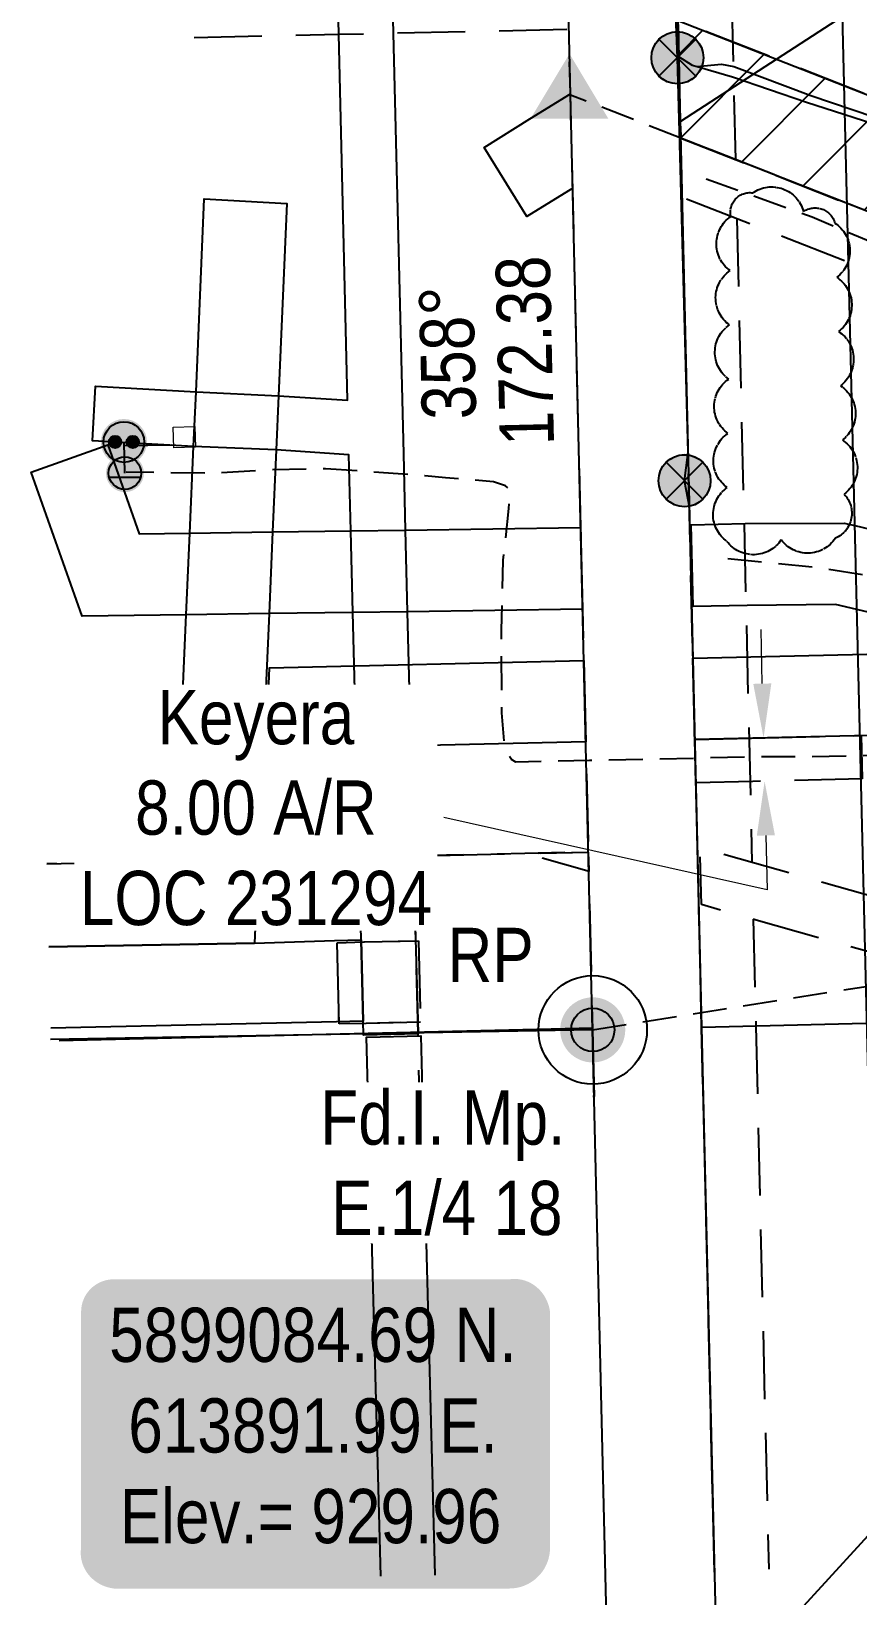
# Model space of a CAD drawing. Extents: x 606063 to 618175, y 5894688 to 5903993.
# Drawn here: x 613788.5 to 613940.9, y 5898980.4 to 5899268.7 of the extents above; entities that cross this region are included whole.
import ezdxf
from ezdxf.enums import TextEntityAlignment as Align

# ---------------------------------------------------------------- set-up
doc = ezdxf.new("R2010")
doc.units = 0
doc.header["$LTSCALE"] = 5
doc.header["$PDMODE"] = 34
doc.header["$PDSIZE"] = 0.5
for name, pattern in [('0', [1, 1, 0]), ('foc-ACCESSROAD', [3.75, 2.5, -1.25]), ('foc-DRILLPATH', [14.75, 6, -1.75, 1.75, -1.75, 1.75, -1.75]), ('foc-FLOWLINE', [3.75, 2.5, -1.25]), ('foc-QUARTERLINE', [33, 25, -3, 2, -3]), ('foc-TIELINE', [1.875, 1.25, -0.625]), ('POWERLINE5', [7.8, 2.4, -0.6, 0.6, -0.6, 0.6, -0.6, 2.4]), ('UG_PIPE', [1.875, 1.25, -0.625])]:
    doc.linetypes.add(name, pattern=pattern)
doc.layers.get('Defpoints').update_dxf_attribs({"color": 9})
for name, color, linetype in [('35', 37, 'Continuous'), ('AS-CABLE', 224, 'foc-CABLE'), ('AS-PIPE-AG', 44, 'Continuous'), ('AS-PIPE-UG', 44, 'UG_PIPE'), ('AS-POWER', 104, 'foc-POWER'), ('AS-POWER-EXISTING', 72, 'POWERLINE5'), ('AS-SYMBOL', 7, 'Continuous'), ('C-AR', 13, 'foc-ACCESSROAD'), ('C-FLOWLINE', 13, 'foc-FLOWLINE'), ('C-RW', 13, 'Continuous'), ('C-WS', 13, 'foc-ACCESSROAD'), ('DETAIL-T', 7, 'Continuous'), ('F-AR', 190, 'foc-ACCESSROAD'), ('F-EZE', 190, 'foc-FLOWLINE'), ('F-RW', 190, 'Continuous'), ('L-BD', 7, 'Continuous'), ('L-MON', 1, 'Continuous'), ('L-QSEC', 8, 'foc-QUARTERLINE'), ('L-SEC', 7, 'Continuous'), ('L-SECQ', 8, 'foc-QUARTERLINE'), ('L-TIE', 7, 'foc-TIELINE'), ('P-PDRILLPATH', 12, 'foc-DRILLPATH'), ('P-PROPOSED', 10, 'Continuous'), ('P-PROPOSED-EXISTING-H', 59, 'Continuous'), ('T-BUSH', 110, '0')]:
    doc.layers.add(name, color=color, linetype=linetype)
for name, color, linetype, lineweight in [('AS-GENERAL', 48, 'Continuous', 18), ('C-RW-T', 13, 'Continuous', 9), ('F-AR-T', 190, 'Continuous', 9)]:
    doc.layers.add(name, color=color, linetype=linetype, lineweight=lineweight)
doc.styles.add('80', font='ARIALN.TTF', dxfattribs={"height": 10})
doc.styles.add('80CG', font='ARIALN.TTF', dxfattribs={"height": 10})
doc.styles.add('80L', font='ARIALN.TTF', dxfattribs={"height": 10})
doc.styles.add('foc-LtypeFont', font='ARIALN.TTF', dxfattribs={"height": 7.35})
doc.linetypes.add('foc-CABLE', pattern='A,2,-1,["C",foc-LtypeFont,S=0.2,R=0,X=-0.625,Y=-0.75],-1.24,8', length=12.24)
doc.linetypes.add('foc-POWER', pattern='A,6,-1,["P",foc-LtypeFont,S=0.2,R=0,X=-0.625,Y=-0.75],-1.24,4', length=12.24)
doc.linetypes.add('foc-POWER-NOLINE', pattern='A,0,-4,["P",foc-LtypeFont,S=0.2,R=0,X=-0.625,Y=-0.75],-8.24', length=12.24)
doc.dimstyles.new('Compass 5 000', dxfattribs={"dimscale": 5, "dimtxt": 9, "dimasz": 2, "dimexe": 0.2, "dimexo": 0.0625, "dimgap": 0.5, "dimtad": 0, "dimtih": 1, "dimtoh": 1, "dimzin": 0, "dimdsep": 46, "dimtxsty": '80CG', "dimcen": 0.1, "dimse1": 1, "dimse2": 1, "dimclrd": 256, "dimclrt": 256, "dimaunit": 1, "dimadec": 4, "dimazin": 0, "dimtfac": 0.06, "dimtofl": 0, "dimtmove": 0, "dimatfit": 1, "dimfxl": 0.2, "dimtolj": 1, "dimtzin": 0, "dimlwd": -1, "dimarcsym": 0})

# ---------------------------------------------------------------- blocks, each defined once
blk = doc.blocks.new('*D386')
at = {"layer": 'C-RW-T', "transparency": 16777216}
for p, q in [((613949.54, 5899164.1), (613949.31, 5899174.09)), ((613950.34, 5899129.13), (613950.56, 5899119.13)), ((613954.29, 5898955.33), (613950.56, 5899119.13)), ((613964.29, 5898955.33), (613954.29, 5898955.33))]:
    blk.add_line(p, q, dxfattribs=at)
for points in [[(613951.21, 5899164.13), (613947.87, 5899164.06), (613949.77, 5899154.1)], [(613952, 5899129.17), (613948.67, 5899129.09), (613950.11, 5899139.13)]]:
    blk.add_solid(points, dxfattribs=at)
at = {"layer": 'Defpoints', "color": 0, "transparency": 16777216}
for p in [(613931.99, 5899153.69), (613949.77, 5899154.1), (613932.33, 5899138.72)]:
    blk.add_point(p, dxfattribs=at)
at = {"layer": 'C-RW-T', "transparency": 16777216, "insert": (614003.38, 5898955.33), "char_height": 10, "attachment_point": 5, "style": '80CG', "bg_fill": 3, "box_fill_scale": 1.1, "bg_fill_color": 256, "bg_fill_true_color": 13158600, "bg_fill_transparency": 0}
blk.add_mtext('\\A1;Inplay\\P15.00 P/L R/W\\PPLA 230938', dxfattribs=at)
blk = doc.blocks.new('POWERPOLE')
h = blk.add_hatch(color=255)
edge = h.paths.add_edge_path()
edge.add_arc((0, 0), 0.96, 0, 360)
at = {"linetype": 'Continuous'}
for p, q in [((0.679, -0.679), (-0.679, 0.679)), ((-0.679, -0.679), (0.679, 0.679))]:
    blk.add_line(p, q, dxfattribs=at)
blk.add_circle((0, 0), 0.96, dxfattribs=at)
blk = doc.blocks.new('*U394')
h = blk.add_hatch(color=254)
edge = h.paths.add_edge_path()
edge.add_line((-36.5, -28.5), (36.5, -28.5))
edge.add_arc((36.5, -22.5), 6, 270, 360)
edge.add_line((42.5, -22.5), (42.5, 21))
edge.add_arc((36.5, 21), 6, 0, 90)
edge.add_line((36.5, 27), (-36.5, 27))
edge.add_arc((-36.5, 21), 6, 90, 180)
edge.add_line((-42.5, 21), (-42.5, -22.5))
edge.add_arc((-36.5, -22.5), 6, 180, 270)
at = {"color": 1, "flags": 128}
blk.add_lwpolyline([(-36.5, -28.5, 3, 3, 0), (36.5, -28.5, 3, 3, 0.414214), (42.5, -22.5, 3, 3, 0), (42.5, 21, 3, 0, 0.414214), (36.5, 27, 0, 0, 0), (-36.5, 27, 0, 0, 0.414214), (-42.5, 21, 0, 0, 0), (-42.5, -22.5, 0, 3, 0.414214)], format="xyseb", close=True, dxfattribs=at)
blk.add_lwpolyline([(-30.11, -10.41, 0, 10, 0), (0, 0, 5, 5, 0)], format="xyseb", dxfattribs=at)
at = {"color": 1, "style": '80'}
blk.add_attdef('ENTER_TEXT_001', (-35.99, -5), '', height=10, dxfattribs=at)
blk = doc.blocks.new('RISER')
h = blk.add_hatch(color=255)
h.dxf.hatch_style = 1
edge = h.paths.add_edge_path()
edge.add_arc((0, 0), 0.7, 0, 360)
blk.add_hatch(color=48).paths.add_polyline_path([(0.581, -0.15), (-0.581, -0.15, 0.774597)])
at = {"color": 48}
blk.add_line((-0.581, -0.15), (0.581, -0.15), dxfattribs=at)
blk.add_circle((0, 0), 0.6, dxfattribs=at)
blk = doc.blocks.new('PIG')
h = blk.add_hatch(color=255)
h.dxf.hatch_style = 1
edge = h.paths.add_edge_path()
edge.add_arc((0, 0), 0.85, 0, 360)
at = {"layer": 'AS-SYMBOL'}
h = blk.add_hatch(color=48, dxfattribs=at)
h.dxf.hatch_style = 1
h.paths.add_polyline_path([(-0.101, 0.005, 1), (-0.551, 0.005, 1)])
h = blk.add_hatch(color=48, dxfattribs=at)
h.dxf.hatch_style = 1
h.paths.add_polyline_path([(0.101, 0.005, 1), (0.551, 0.005, 1)])
at = {"layer": 'AS-SYMBOL', "color": 48}
for centre, radius in [((0, 0), 0.75), ((-0.326, 0.005), 0.225), ((0.326, 0.005), 0.225)]:
    blk.add_circle(centre, radius, dxfattribs=at)
blk = doc.blocks.new('fdia')
at = {"color": 255, "const_width": 1}
blk.add_lwpolyline([(-0.5, 0, 1), (0.5, 0, 1)], format="xyb", close=True, dxfattribs=at)
blk = doc.blocks.new('Fdiaa')
blk.add_blockref('fdia', (0, 0))
blk = doc.blocks.new('fdib')
at = {"color": 1, "const_width": 1.6}
blk.add_lwpolyline([(-0.4, 0, 1), (0.4, 0, 1)], format="xyb", close=True, dxfattribs=at)
at = {"color": 1}
blk.add_circle((0, 0), 0.8, dxfattribs=at)
blk = doc.blocks.new('Fdibb')
blk.add_blockref('fdib', (0, 0))
blk = doc.blocks.new('fdicc')
for name in ['Fdibb', 'Fdiaa']:
    blk.add_blockref(name, (0, 0))
blk = doc.blocks.new('FDI')
blk.add_blockref('fdicc', (0, 0))
blk = doc.blocks.new('STRIA')
blk.add_hatch(color=255).paths.add_polyline_path([(-0.041, 1.521), (-1.475, -0.867), (1.392, -0.867)])
blk = doc.blocks.new('STRIAA')
blk.add_blockref('STRIA', (0, 0))
blk = doc.blocks.new('STRIB')
at = {"color": 1}
blk.add_solid([(-1.121, -0.667), (-0.041, 1.133), (1.039, -0.667)], dxfattribs=at)
blk = doc.blocks.new('STRIBB')
blk.add_blockref('STRIB', (0, 0))
blk = doc.blocks.new('STRICC')
for name in ['STRIAA', 'STRIBB']:
    blk.add_blockref(name, (0, 0))
blk = doc.blocks.new('fdspike')
blk.add_blockref('STRICC', (0, 0))
blk = doc.blocks.new('*U509')
at = {"layer": '35', "color": 3}
blk.add_circle((0, 0), 10, dxfattribs=at)
at = {"layer": '35', "color": 3, "style": '80'}
blk.add_attdef('RP_001', (-26.78, 8.81), '', height=10, dxfattribs=at)

msp = doc.modelspace()

# ---------------------------------------------------------------- hatches: boundary and pattern name
at = {"layer": 'P-PROPOSED-EXISTING-H'}
h = msp.add_hatch(dxfattribs=at)
h.set_pattern_fill('ANSI31', color=256, scale=3.498654, style=0)
h.set_pattern_definition([(45, (236.231, 2269.365), (-7.854701318, 7.854701318), [])])
h.paths.add_polyline_path([(613908.22, 5899249.025), (613907.712, 5899270.696), (614027.765, 5899223.653), (614047.196, 5899232.143), (614034.431, 5899199.568)])

# ---------------------------------------------------------------- linework, layer by layer
at = {"layer": 'AS-CABLE', "flags": 128}
for points in [[(613907.808, 5899264.064), (613910.35, 5899262.49), (613911.226, 5899262.213), (613917.736, 5899260.297), (613931.398, 5899255.685), (613947.064, 5899250.607), (613964.732, 5899243.328), (613992.128, 5899234.161), (614010.285, 5899227.633), (614031.075, 5899220.937), (614044.231, 5899218.554), (614050.036, 5899216.677), (614057.003, 5899216.662), (614072.995, 5899219.35), (614082.386, 5899221.21), (614088.274, 5899222.222), (614102.865, 5899225.995), (614105.382, 5899226.105), (614108.892, 5899226.035), (614115.296, 5899229.85), (614114.969, 5899230.732), (614117.705, 5899234.866), (614118.296, 5899236.717)], [(613911.198, 5899262.22), (613915.713, 5899262.641), (613917.997, 5899262.231), (613932.185, 5899256.879), (613947.654, 5899251.677), (613965.421, 5899245.857), (613993.126, 5899236.704), (613999.694, 5899233.952), (614008.902, 5899230.718), (614010.243, 5899229.009), (614010.285, 5899227.633)]]:
    msp.add_lwpolyline(points, dxfattribs=at)
at = {"layer": 'AS-GENERAL', "flags": 128}
msp.add_lwpolyline([(613814.622, 5899195.783), (613818.617, 5899195.875), (613818.762, 5899192.08), (613814.722, 5899191.945)], close=True, dxfattribs=at)
at = {"layer": 'AS-PIPE-AG', "flags": 128}
for points in [[(613805.55, 5899192.375), (613814.378, 5899192.509)], [(613805.697, 5899187.294), (613805.609, 5899192.975)]]:
    msp.add_lwpolyline(points, dxfattribs=at)
at = {"layer": 'AS-PIPE-UG', "flags": 128}
for points in [[(614189.343, 5899133.369), (614157.706, 5899146.155), (614121.822, 5899160.181), (614091.204, 5899171.527), (614061.6, 5899183.561), (614035.137, 5899193.952), (613989.009, 5899211.822), (613956.611, 5899224.249), (613932.472, 5899234.441), (613911.934, 5899241.825)], [(614106.164, 5899221.15), (614103.413, 5899216.801), (614100.639, 5899211.622), (614097.27, 5899205.598), (614091.87, 5899193.865), (614088.785, 5899187.43), (614085.239, 5899178.073), (614080.289, 5899165.22), (614074.298, 5899152.37), (614071.271, 5899147.171), (614068.175, 5899144.134), (614064.034, 5899143.251), (614058.808, 5899143.224), (614053.186, 5899143.924), (614029.02, 5899149.374), (613989.552, 5899159.487), (613956.361, 5899166.217), (613932.926, 5899169.924), (613913.943, 5899171.795)], [(613957.465, 5899135.697), (613947.889, 5899135.336), (613940.645, 5899135.147), (613931.336, 5899135.023), (613922.336, 5899135.033), (613913.04, 5899134.779), (613891.403, 5899134.349), (613877.826, 5899134.045), (613877.044, 5899134.495), (613876.006, 5899135.929), (613875.665, 5899137.727), (613875.249, 5899143.111), (613875.156, 5899158.38), (613875.499, 5899171.235), (613876.513, 5899180.751), (613876.651, 5899183.259), (613876.623, 5899184.345), (613875.9, 5899184.922), (613873.7, 5899185.717), (613864.869, 5899186.452), (613861.063, 5899186.811), (613842.744, 5899188.114), (613831.743, 5899187.858), (613821.892, 5899187.264), (613805.948, 5899187.489)]]:
    msp.add_lwpolyline(points, dxfattribs=at)
at = {"layer": 'AS-POWER', "linetype": 'foc-POWER-NOLINE', "flags": 128}
msp.add_lwpolyline([(613914.449, 5898984.746), (613909.815, 5899181.054), (613908.919, 5899185.893), (613909.579, 5899191.135), (613907.599, 5899263.842), (613906.757, 5899285.711), (613907.202, 5899292.4), (613890.856, 5899988.914)], dxfattribs=at)
at = {"layer": 'C-AR', "flags": 128}
msp.add_lwpolyline([(613891.17, 5899117.455), (613891.256, 5899113.893), (613890.89, 5899113.996), (613879.46, 5899117.203), (613891.17, 5899117.455)], close=True, dxfattribs=at)
msp.add_lwpolyline([(614312.543, 5898994.725), (613986.878, 5899086.645), (613957.59, 5899094.912), (613942.473, 5899099.179), (613922.103, 5899104.928), (613912.025, 5899107.772), (613911.772, 5899118.302), (613921.85, 5899115.458), (613942.212, 5899109.71), (613957.33, 5899105.444), (614020.947, 5899087.488), (614346.575, 5898995.579)], dxfattribs=at)
at = {"layer": 'C-FLOWLINE', "flags": 128}
for points in [[(614257.078, 5899112.322), (613908.22, 5899249.025)], [(614511.896, 5898995.558), (614487.998, 5899011.034), (613908.476, 5899238.124)]]:
    msp.add_lwpolyline(points, dxfattribs=at)
at = {"layer": 'C-RW', "flags": 128}
for points in [[(613846.067, 5899646.405), (613855.2, 5899268.385), (613855.2, 5899268.385), (613857.073, 5899190.879), (613857.436, 5899176.805), (613857.803, 5899161.717), (613858.946, 5899116.765), (613859.338, 5899101.492), (613859.717, 5899086.497), (613859.781, 5899083.95), (613849.746, 5899083.719), (613849.68, 5899086.276), (613849.301, 5899101.279), (613848.91, 5899116.55), (613847.759, 5899161.591), (613847.375, 5899176.645), (613847.019, 5899190.638), (613833.612, 5899191.571), (613818.397, 5899192.209), (613799.78, 5899193.229), (613800.334, 5899203.305), (613818.841, 5899202.289), (613834.052, 5899201.547), (613846.776, 5899200.727), (613845.146, 5899268.166), (613836.015, 5899646.174)], [(613791.336, 5899115.314), (613815.072, 5899115.825), (613817.045, 5899161.198), (613817.698, 5899176.249), (613818.397, 5899192.209), (613818.841, 5899202.289), (613820.374, 5899237.814), (613835.582, 5899236.985), (613834.052, 5899201.547), (613833.612, 5899191.571), (613832.956, 5899176.462), (613832.308, 5899161.414), (613830.326, 5899116.152), (613829.65, 5899100.696), (613791.706, 5899099.996)], [(613791.706, 5899099.996), (613829.65, 5899100.696), (613844.35, 5899101.141), (613849.301, 5899101.279), (613849.68, 5899086.276), (613844.72, 5899086.167), (613792.067, 5899085.03)], [(613852.893, 5898984.027), (613850.262, 5899083.34), (613860.297, 5899083.57), (613860.616, 5899071.325), (613862.883, 5898984.201)]]:
    msp.add_lwpolyline(points, dxfattribs=at)
for points in [[(614086.114, 5899168.195), (614076.059, 5899145.418), (614069.964, 5899131.622), (613955.798, 5899158.607), (613940.696, 5899162.178), (613936.747, 5899163.106), (613920.491, 5899162.923), (613910.489, 5899162.7), (613910.126, 5899177.769), (613920.129, 5899177.982), (613938.384, 5899178.088), (613940.314, 5899177.636), (613955.42, 5899174.045), (614061.218, 5899148.94), (614072.131, 5899173.668), (614076.199, 5899182.884), (614100.046, 5899236.917), (614113.763, 5899230.823), (614090.183, 5899177.41), (614086.114, 5899168.195)], [(613889.731, 5899177.276), (613890.093, 5899162.21), (613857.803, 5899161.717), (613847.759, 5899161.591), (613832.308, 5899161.414), (613817.045, 5899161.198), (613797.861, 5899160.918), (613788.465, 5899187.451), (613802.586, 5899192.48), (613808.388, 5899176.109), (613817.698, 5899176.249), (613832.956, 5899176.462), (613847.375, 5899176.645), (613857.436, 5899176.805), (613889.731, 5899177.276)]]:
    msp.add_lwpolyline(points, close=True, dxfattribs=at)
at = {"layer": 'C-RW'}
for points in [[(613910.48, 5899153.205), (613955.904, 5899154.238), (613956.273, 5899139.248), (613910.833, 5899138.215), (613910.48, 5899153.205)], [(613890.726, 5899137.758), (613831.781, 5899136.418), (613832.417, 5899151.431), (613890.373, 5899152.748), (613890.726, 5899137.758)]]:
    msp.add_lwpolyline(points, close=True, dxfattribs=at)
at = {"layer": 'C-WS', "flags": 128}
for points in [[(613908.22, 5899249.025), (614034.431, 5899199.568), (614146.117, 5899155.803), (614189.881, 5899267.488), (614078.196, 5899311.253), (614047.196, 5899232.143), (614027.765, 5899223.653), (613907.712, 5899270.696)], [(613891.959, 5899084.687), (613892.253, 5899072.439), (613860.1, 5899071.704), (613859.781, 5899083.95), (613859.717, 5899086.497), (613859.338, 5899101.492), (613858.946, 5899116.765), (613879.46, 5899117.203), (613891.17, 5899117.455), (613891.256, 5899113.893), (613891.959, 5899084.687)], [(613859.854, 5899101.113), (613860.233, 5899086.118), (613850.196, 5899085.896), (613845.236, 5899085.788), (613844.866, 5899100.762), (613849.817, 5899100.899), (613859.854, 5899101.113)]]:
    msp.add_lwpolyline(points, close=True, dxfattribs=at)
msp.add_lwpolyline([(613818.511, 5899267.59), (613845.146, 5899268.166), (613855.2, 5899268.385), (613887.521, 5899269.084), (613887.805, 5899257.284), (613889.731, 5899177.276), (613890.093, 5899162.21), (613891.17, 5899117.455), (613879.46, 5899117.203), (613858.946, 5899116.765), (613848.91, 5899116.55), (613830.326, 5899116.152), (613815.072, 5899115.825), (613791.336, 5899115.314)], dxfattribs=at)
at = {"layer": 'C-WS'}
msp.add_lwpolyline([(613859.854, 5899101.113), (613860.233, 5899086.118), (613850.196, 5899085.896), (613845.236, 5899085.788), (613844.866, 5899100.762), (613849.817, 5899100.899), (613859.854, 5899101.113)], close=True, dxfattribs=at)
at = {"layer": 'F-AR'}
msp.add_lwpolyline([(613941.491, 5899138.935), (613941.687, 5899130.937), (613921.488, 5899130.463), (613911.008, 5899130.216), (613910.833, 5899138.215), (613921.295, 5899138.461), (613941.491, 5899138.935)], close=True, dxfattribs=at)
at = {"layer": 'F-AR-T'}
for p, q in [((613923.261, 5899148.497), (613923.026, 5899158.49)), ((613923.918, 5899120.521), (613924.152, 5899110.527))]:
    msp.add_line(p, q, dxfattribs=at)
for points in [[(613924.927, 5899148.536), (613921.595, 5899148.457), (613923.496, 5899138.503)], [(613925.583, 5899120.56), (613922.252, 5899120.482), (613923.683, 5899130.514)]]:
    msp.add_solid(points, dxfattribs=at)
at = {"layer": 'F-EZE'}
for points in [[(613917.595, 5899275.623), (613918.312, 5899245.07)], [(613908.22, 5899249.025), (613907.752, 5899268.956)], [(613911.285, 5899118.44), (613908.476, 5899238.124)], [(613918.568, 5899234.169), (613921.35, 5899115.599)], [(613914.093, 5898999.729), (613912.066, 5899085.159), (613911.532, 5899107.912)], [(613921.597, 5899105.071), (613922.059, 5899085.397), (613924.435, 5898985.278)]]:
    msp.add_lwpolyline(points, dxfattribs=at)
at = {"layer": 'F-RW', "flags": 128}
for points in [[(613944.995, 5898985.638), (613926.002, 5899768.049), (613895.32, 5899798.713), (613894.811, 5899820.421), (613940.847, 5899774.412), (613946.346, 5899547.856), (613953.055, 5899271.478), (613959.987, 5898985.901)], [(613907.712, 5899270.696), (613931.098, 5899286.463), (614286.996, 5899294.38), (614355.355, 5899304.277), (614357.503, 5899289.437), (614288.252, 5899279.411), (613938.057, 5899271.454), (613908.148, 5899252.096)], [(613888.318, 5899239.827), (613888.296, 5899239.813), (613879.838, 5899234.58), (613871.949, 5899247.331), (613880.407, 5899252.564), (613887.91, 5899257.207)]]:
    msp.add_lwpolyline(points, dxfattribs=at)
at = {"layer": 'L-QSEC'}
msp.add_line((613793.596, 5899082.761), (613892.057, 5899085.05), dxfattribs=at)
at = {"layer": 'L-QSEC', "flags": 128}
msp.add_lwpolyline([(613912.081, 5899085.174), (614681.616, 5899103.787)], dxfattribs=at)
at = {"layer": 'L-SEC'}
for p, q in [((613931.193, 5898282.036), (613912.082, 5899085.166)), ((613911.089, 5898281.571), (613891.978, 5899084.688))]:
    msp.add_line(p, q, dxfattribs=at)
at = {"layer": 'L-SEC', "flags": 128}
for points in [[(613912.082, 5899085.161), (613893.151, 5899889.697)], [(613891.978, 5899084.688), (613873.047, 5899889.224)]]:
    msp.add_lwpolyline(points, dxfattribs=at)
at = {"layer": 'L-SECQ'}
msp.add_line((613891.959, 5899084.687), (613792.011, 5899082.938), dxfattribs=at)
at = {"layer": 'L-TIE'}
for p, q in [((613908.22, 5899249.025), (613887.922, 5899256.966)), ((613891.978, 5899084.688), (614201.949, 5899133.925))]:
    msp.add_line(p, q, dxfattribs=at)
at = {"layer": 'P-PDRILLPATH', "flags": 128}
msp.add_lwpolyline([(614148.664, 5899217.02), (613924.781, 5898971.824), (614019.314, 5895155.99)], dxfattribs=at)
at = {"layer": 'P-PROPOSED'}
msp.add_lwpolyline([(613908.22, 5899249.025), (613907.712, 5899270.696), (614027.765, 5899223.653), (614047.196, 5899232.143), (614034.431, 5899199.568)], close=True, dxfattribs=at)
at = {"layer": 'T-BUSH', "flags": 128}
msp.add_lwpolyline([(613936.639, 5899233.367, -0.5205671), (613936.984, 5899223.377, -0.5205671), (613937.329, 5899213.387, -0.5205671), (613937.674, 5899203.397, -0.5205671), (613938.019, 5899193.406, -0.5205671), (613938.364, 5899183.416, -0.5205671), (613936.729, 5899175.286, -0.5205671), (613926.737, 5899175.004, -0.5205671), (613916.744, 5899174.723, -0.5205671), (613916.788, 5899184.626, -0.5205671), (613916.924, 5899194.621, -0.5205671), (613917.059, 5899204.616, -0.5205671), (613917.195, 5899214.611, -0.5205671), (613917.33, 5899224.607, -0.5205671), (613917.465, 5899234.602, -0.5205671), (613921.482, 5899238.95, -0.5205671), (613930.862, 5899235.495, -0.5205671)], format="xyb", close=True, dxfattribs=at)

# ---------------------------------------------------------------- block references
at = {"layer": 'AS-POWER-EXISTING'}
for p, xscale, yscale, zscale in [((613907.599, 5899263.842), 5.000000000000029, 5.000000000000029, 5.000000000000029), ((613907.607, 5899263.848), 5.000000000000032, 5.000000000000032, 5.000000000000032), ((613908.919, 5899185.893), 5.000000000000029, 5.000000000000029, 5.000000000000029), ((613908.927, 5899185.899), 5.000000000000032, 5.000000000000032, 5.000000000000032)]:
    msp.add_blockref('POWERPOLE', p, dxfattribs=dict(at, xscale=xscale, yscale=yscale, zscale=zscale))
at = {"layer": 'AS-SYMBOL', "xscale": 5.000000000000029, "yscale": 5.000000000000029, "zscale": 5.000000000000029}
for name, p in [('PIG', (613805.549, 5899193.021)), ('RISER', (613805.732, 5899187.288))]:
    msp.add_blockref(name, p, dxfattribs=at)
at = {"layer": 'DETAIL-T'}
ref = msp.add_blockref('*U394', (613840.138, 5899011.732), dxfattribs=dict(at, xscale=0.99961531, yscale=0.99961531, zscale=0.99961531))
ref.add_attrib('ENTER_TEXT_001', '5899084.69 N.', (613802.834, 5899023.5), dxfattribs={"layer": '0', "color": 1, "height": 9.99615, "style": '80'})
ref.add_attrib('ENTER_TEXT_002', '613891.99 E.', (613806.355, 5899006.798), dxfattribs={"layer": '0', "color": 1, "height": 9.99615, "style": '80'})
ref.add_attrib('ENTER_TEXT_003', 'Elev.= 929.96', (613804.777, 5898990.097), dxfattribs={"layer": '0', "color": 1, "height": 9.99615, "style": '80'})
at = {"layer": 'L-BD'}
msp.add_blockref('*U509', (613891.99, 5899084.688), dxfattribs=at).add_auto_attribs({'RP_001': 'RP'})
at = {"layer": 'L-MON'}
for name, p, xscale, yscale, zscale in [('fdspike', (613887.914, 5899256.96), 5.000000000000015, 5.000000000000015, 5.000000000000015), ('FDI', (613891.99, 5899084.688), 5.000000000000029, 5.000000000000029, 5.000000000000029)]:
    msp.add_blockref(name, p, dxfattribs=dict(at, xscale=xscale, yscale=yscale, zscale=zscale))

# ---------------------------------------------------------------- texts
at = {"layer": 'L-BD', "style": '80L'}
for s, p in [('172.38', (613879.458, 5899209.839)), ('358°', (613865.217, 5899209.504))]:
    msp.add_text(s, height=9.9962, rotation=91.3479, dxfattribs=at).set_placement(p, align=Align.MIDDLE)

# ---------------------------------------------------------------- next in the draw order: texts
at = {"layer": 'F-AR-T', "insert": (613829.886, 5899125.591), "char_height": 9.9962, "attachment_point": 5, "style": '80CG', "bg_fill": 3, "box_fill_scale": 1.1, "bg_fill_color": 256, "bg_fill_true_color": 13158600, "bg_fill_transparency": 0}
msp.add_mtext('\\A1;Keyera\\P8.00 A/R\\PLOC 231294', dxfattribs=at)
at = {"layer": 'L-MON', "insert": (613840.71, 5899073.531), "char_height": 9.99231, "attachment_point": 1, "style": '80L', "bg_fill": 3, "box_fill_scale": 1.15, "bg_fill_color": 256, "bg_fill_true_color": 256, "bg_fill_transparency": 0}
msp.add_mtext_dynamic_manual_height_columns('\\pi1.06098;Fd.I. Mp.\\P\\pi3.07171,t23.05633;E.1/4 18', width=44.29509, gutter_width=49.981, heights=[0], dxfattribs=at)

# ---------------------------------------------------------------- next in the draw order: dimensions: what is measured, and where the dimension line sits
at = {"layer": 'C-RW-T'}
dim = msp.add_linear_dim(base=(613949.768, 5899154.098), p1=(613932.332, 5899138.72), p2=(613931.991, 5899153.694), angle=91.30431, text='Inplay\\P15.00 P/L R/W\\PPLA 230938', dimstyle='Compass 5 000', override={"dimtmove": 1, "dimtfill": 1}, dxfattribs=at)
dim.commit()
dim.dimension.update_dxf_attribs({"geometry": '*D386', "text_midpoint": (613956, 5898955.326), "dimtype": 161})

# ---------------------------------------------------------------- next in the draw order: linework, layer by layer
at = {"layer": 'F-AR-T'}
msp.add_line((613924.152, 5899110.527), (613864.545, 5899123.807), dxfattribs=at)

doc.saveas('drawing.dxf')
